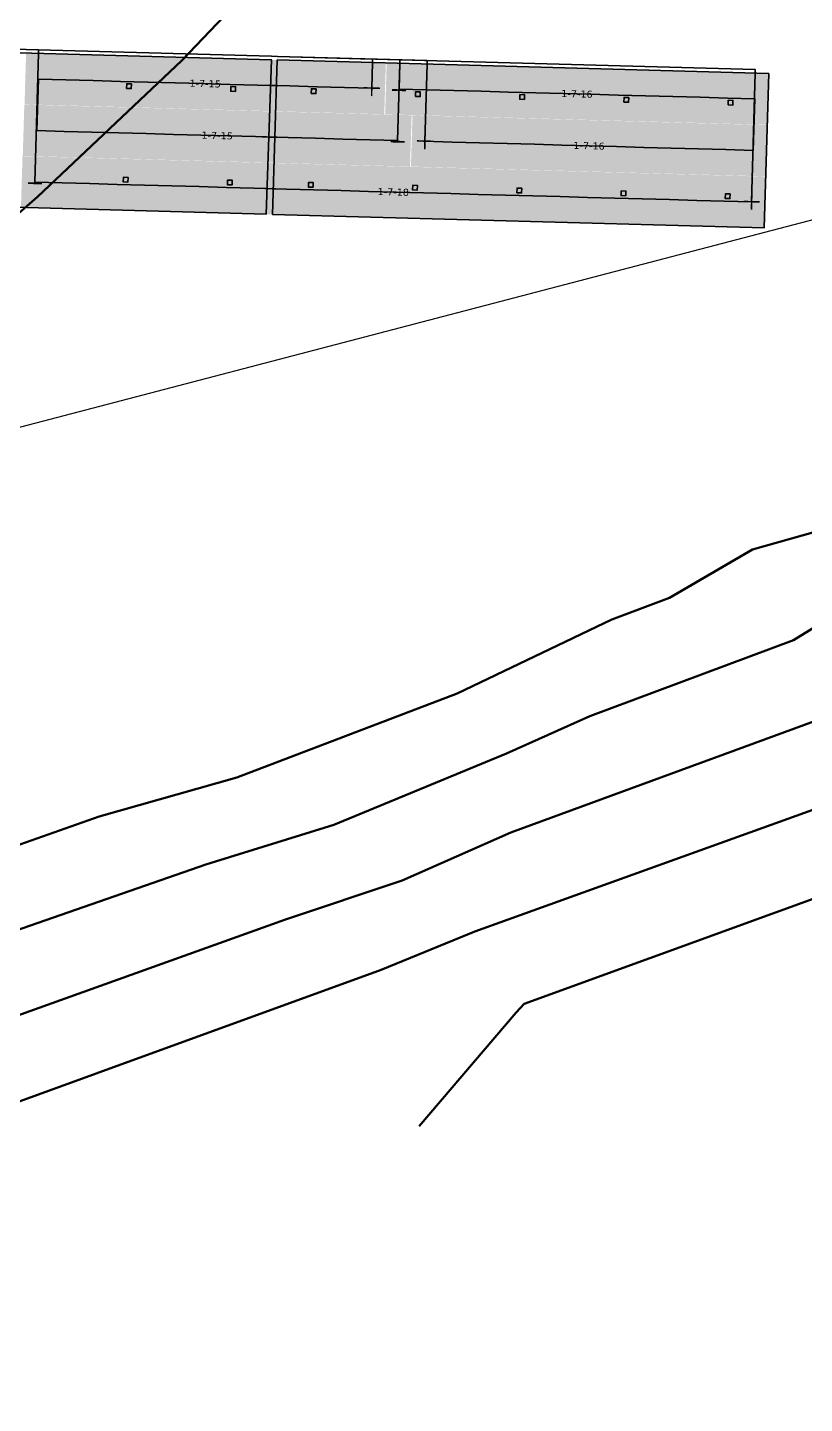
# Model space of a CAD drawing. Header units: metres. Extents: x 1477905 to 1478744, y 4202276 to 4202610.
# Drawn here: x 1478228.4 to 1478261.7, y 4202297.8 to 4202356.8 of the extents above; entities that cross this region are included whole.
import ezdxf

# ---------------------------------------------------------------- set-up
doc = ezdxf.new("R2010")
doc.units = ezdxf.units.M
doc.layers.add('Nouveau Terrain - CN - Courbes', color=22, linetype='Continuous', lineweight=0)
for name, color, linetype in [('PVcase DC Extensions', 170, 'Continuous'), ('PVcase Device Coloring', 7, 'Continuous'), ('PVcase Polarity Symbols', 7, 'Continuous'), ('PVcase Poles', 7, 'Continuous'), ('PVcase PV Area', 30, 'Continuous'), ('PVcase PV Modules (full frames)', 142, 'Continuous'), ('PVcase PV Modules (optimised)', 142, 'Continuous'), ('PVcase String Cables', 150, 'Continuous'), ('PVcase Stringing Numbers', 7, 'Continuous'), ('PVcase Strings', 92, 'Continuous')]:
    doc.layers.add(name, color=color, linetype=linetype)
doc.styles.get("Standard").update_dxf_attribs({"font": 'verdana.ttf'})
doc.styles.add('UBS-Style de texte', font='verdana.ttf')

# ---------------------------------------------------------------- blocks, each defined once
blk = doc.blocks.new('3P18@15DEG F FX ID1 PVBlock')
at = {"layer": 'PVcase PV Modules (optimised)', "color": 0}
blk.add_polyline3d([(0, 0, 1.773945735132677), (21.06698842950539, -0.5810537936249766, 1.773945735132684), (20.88445742833417, -7.198992669318528, 7.019385073192552e-15), (-0.1825310011712116, -6.617938875693552, 0)], close=True, dxfattribs=at)

msp = doc.modelspace()

# ---------------------------------------------------------------- hatches: boundary and pattern name
at = {"layer": 'PVcase Device Coloring', "true_color": 0xb3ff80, "transparency": 33554582}
for points in [[(1478228.309530685, 4202355.727221018), (1478228.242134866, 4202353.527864063), (1478243.657908864, 4202353.102677805), (1478243.725304683, 4202355.30203476)], [(1478243.764287316, 4202355.300959569), (1478243.696891497, 4202353.101602615), (1478260.072595909, 4202352.649940281), (1478260.139991728, 4202354.849297236)], [(1478228.232335844, 4202353.518471401), (1478228.164940025, 4202351.319114447), (1478244.762694836, 4202350.861327684), (1478244.830090655, 4202353.060684639)], [(1478244.869073288, 4202353.059609449), (1478244.801677469, 4202350.860252494), (1478260.004904235, 4202350.440928555), (1478260.072300054, 4202352.64028551)], [(1478228.155141002, 4202351.309721784), (1478228.087745183, 4202349.110364829), (1478259.937212561, 4202348.231916829), (1478260.004608379, 4202350.431273784)]]:
    msp.add_hatch(color=71, dxfattribs=at).paths.add_polyline_path(points, flags=0)

# ---------------------------------------------------------------- linework, layer by layer
at = {"layer": 'Nouveau Terrain - CN - Courbes', "linetype": 'Continuous', "lineweight": 35}
for points in [[(1478173.185304889, 4202318.653172694, 78), (1478159.687151893, 4202315.646565416, 78), (1478165.543431455, 4202319.141417082, 78), (1478168.004340495, 4202320.446748389, 78), (1478177.12551085, 4202321.145803553, 78), (1478183.721275684, 4202323.518966957, 78), (1478189.592801249, 4202324.979124703, 78), (1478192.758857256, 4202325.489844216, 78), (1478208.999114407, 4202333.384928764, 78), (1478211.389791988, 4202334.795361545, 78), (1478213.169947605, 4202336.231918681, 78), (1478219.149229428, 4202341.142167447, 78), (1478228.799593949, 4202349.560644352, 78), (1478234.979423082, 4202355.406152865, 78), (1478244.987756435, 4202365.890951125, 78), (1478247.676558751, 4202369.148732029, 78), (1478248.189330906, 4202370.270740992, 78), (1478249.746920171, 4202372.097219452, 78), (1478251.03347617, 4202373.296515396, 78)], [(1478245.151514638, 4202309.730802697, 73), (1478249.315379251, 4202314.599563493, 73), (1478249.313912094, 4202314.603420978, 73), (1478249.655298638, 4202314.980888212, 73), (1478276.4275274, 4202324.699000718, 73), (1478279.04127871, 4202326.559625246, 73), (1478279.550446891, 4202326.902232619, 73), (1478280.962286618, 4202327.481364953, 73), (1478281.677721202, 4202328.033015055, 73), (1478286.870504801, 4202330.422228425, 73), (1478287.895557035, 4202331.363112691, 73), (1478290.266048414, 4202332.896936514, 73), (1478292.982903182, 4202334.999771875, 73), (1478296.508331709, 4202338.257926133, 73), (1478299.83904954, 4202342.577694058, 73), (1478301.948698513, 4202346.163952277, 73)], [(1478220.230623526, 4202304.251471099, 74), (1478218.787090921, 4202307.062631282, 74), (1478219.076293073, 4202307.551726952, 74), (1478243.520342649, 4202316.429965863, 74), (1478247.536997839, 4202318.076357698, 74), (1478271.31946837, 4202326.634569378, 74), (1478275.366320206, 4202329.313871134, 74), (1478277.591437975, 4202331.08318377, 74), (1478278.799609971, 4202331.674904423, 74), (1478279.927401459, 4202332.629233439, 74), (1478283.852016871, 4202334.437719158, 74), (1478285.40361483, 4202335.925571067, 74), (1478287.168392022, 4202337.096519793, 74), (1478288.538046404, 4202338.223585282, 74), (1478289.539358859, 4202339.025032793, 74), (1478290.776101368, 4202340.226594131, 74), (1478292.641490107, 4202342.025192755, 74), (1478294.152764991, 4202343.909597322, 74)], [(1478190.688514277, 4202297.847159349, 75), (1478189.669563199, 4202303.510115645, 75), (1478189.904396057, 4202304.279974288, 75), (1478190.598007538, 4202304.659097198, 75), (1478200.747564987, 4202307.885260926, 75), (1478204.056077794, 4202308.639873849, 75), (1478207.079581902, 4202309.259399273, 75), (1478210.081605851, 4202309.806047223, 75), (1478215.134878172, 4202310.75045063, 75), (1478219.215204646, 4202311.347815758, 75), (1478239.429922455, 4202318.597411855, 75), (1478244.431419591, 4202320.265657872, 75), (1478249.080171517, 4202322.324059304, 75), (1478266.381204928, 4202328.667646467, 75), (1478270.944387096, 4202331.567897822, 75), (1478275.518019908, 4202335.224710207, 75), (1478276.411849315, 4202335.652415416, 75), (1478277.993319997, 4202337.152345387, 75), (1478280.901757466, 4202338.525565161, 75), (1478281.842735061, 4202339.523457016, 75)], [(1478192.503040608, 4202317.394519381, 77), (1478196.704720402, 4202318.173452113, 77), (1478200.726015565, 4202318.77188847, 77), (1478205.556850786, 4202319.189153834, 77), (1478212.312385974, 4202319.513363434, 77), (1478221.063048133, 4202320.38179796, 77), (1478227.560068741, 4202321.640723431, 77), (1478231.43966065, 4202323.010810349, 77), (1478237.337880216, 4202324.681077637, 77), (1478246.789552999, 4202328.281756979, 77), (1478253.415258029, 4202331.452530676, 77), (1478255.881426125, 4202332.37588607, 77), (1478259.437868015, 4202334.445614603, 77), (1478266.489047366, 4202336.431801436, 77)], [(1478194.029629152, 4202311.877761266, 76), (1478196.531817384, 4202312.380373443, 76), (1478198.604129728, 4202313.014748882, 76), (1478201.023181421, 4202313.360467907, 76), (1478202.27112737, 4202313.71147322, 76), (1478205.057407489, 4202314.026533905, 76), (1478205.775165922, 4202314.213448388, 76), (1478207.98097733, 4202314.257431216, 76), (1478209.343270006, 4202314.582998117, 76), (1478211.147383107, 4202314.610727718, 76), (1478213.724045248, 4202315.166503442, 76), (1478219.477265666, 4202315.717645447, 76), (1478222.895915358, 4202316.386436318, 76), (1478236.007348365, 4202320.950726864, 76), (1478241.499667624, 4202322.653219683, 76), (1478248.904436777, 4202325.700332971, 76), (1478252.46917402, 4202327.311014174, 76), (1478261.194061821, 4202330.557799553, 76), (1478266.368304704, 4202333.743701266, 76)]]:
    msp.add_polyline3d(points, dxfattribs=at)
at = {"layer": 'PVcase DC Extensions'}
for points in [[(1478238.21947245, 4202354.353284567, 80.2051249899357), (1478238.786042981, 4202354.337657844, 80.18954810268872), (1478239.040678822, 4202354.33063467, 80.18218011801193), (1478239.607426329, 4202354.315003068, 80.1757058070869)], [(1478239.539734655, 4202352.105991342, 79.58356643802921), (1478238.972987148, 4202352.121622946, 79.59004074945464), (1478238.70884814, 4202352.128908229, 79.59759363929703), (1478238.142277609, 4202352.14453495, 79.61317052591731)], [(1478238.065082768, 4202349.935785333, 79.02121606190461), (1478238.631653298, 4202349.92015861, 79.00563917465904), (1478238.905295474, 4202349.912611217, 78.99790137964918), (1478239.472042981, 4202349.896979616, 78.991427069221)]]:
    msp.add_polyline3d(points, dxfattribs=at)
at = {"layer": 'PVcase Poles'}
for points in [[(1478232.613080574, 4202354.211992863, 77.03105269113082), (1478232.618594726, 4202354.411916834, 77.03105269113082), (1478232.618594726, 4202354.411916834, 80.33335687336447), (1478232.613080574, 4202354.211992863, 80.27974680011565), (1478232.613080574, 4202354.211992863, 77.03105269113082), (1478232.813004545, 4202354.20647871, 77.03105269113082), (1478232.813004545, 4202354.20647871, 80.27425023279247), (1478232.613080574, 4202354.211992863, 80.27974680011565), (1478232.813004545, 4202354.20647871, 80.27425023279247), (1478232.818518697, 4202354.406402682, 80.32786030604127), (1478232.818518697, 4202354.406402682, 77.03105269113082), (1478232.813004545, 4202354.20647871, 77.03105269113082), (1478232.818518697, 4202354.406402682, 77.03105269113082), (1478232.618594726, 4202354.411916834, 77.03105269113082), (1478232.818518697, 4202354.406402682, 77.03105269113082), (1478232.818518697, 4202354.406402682, 80.32786030604127), (1478232.618594726, 4202354.411916834, 80.33335687336447)], [(1478237.078695568, 4202354.088825636, 76.90267412796445), (1478237.08420972, 4202354.288749607, 76.90267412796445), (1478237.08420972, 4202354.288749607, 80.21058243426876), (1478237.078695568, 4202354.088825636, 80.15697236101995), (1478237.078695568, 4202354.088825636, 76.90267412796445), (1478237.278619539, 4202354.083311483, 76.90267412796445), (1478237.278619539, 4202354.083311483, 80.15147579369676), (1478237.078695568, 4202354.088825636, 80.15697236101995), (1478237.278619539, 4202354.083311483, 80.15147579369676), (1478237.284133691, 4202354.283235455, 80.20508586694557), (1478237.284133691, 4202354.283235455, 76.90267412796445), (1478237.278619539, 4202354.083311483, 76.90267412796445), (1478237.284133691, 4202354.283235455, 76.90267412796445), (1478237.08420972, 4202354.288749607, 76.90267412796445), (1478237.284133691, 4202354.283235455, 76.90267412796445), (1478237.284133691, 4202354.283235455, 80.20508586694557), (1478237.08420972, 4202354.288749607, 80.21058243426876)], [(1478240.531249742, 4202353.993599889, 76.80023763163737), (1478240.536763894, 4202354.193523861, 76.80023763163737), (1478240.536763894, 4202354.193523861, 80.13938521154859), (1478240.531249742, 4202353.993599889, 80.08579187890808), (1478240.531249742, 4202353.993599889, 76.80023763163737), (1478240.731173713, 4202353.988085737, 76.80023763163737), (1478240.731173713, 4202353.988085737, 80.0835080224331), (1478240.531249742, 4202353.993599889, 80.08579187890808), (1478240.731173713, 4202353.988085737, 80.0835080224331), (1478240.736687865, 4202354.188009708, 80.1371013550736), (1478240.736687865, 4202354.188009708, 76.80023763163737), (1478240.731173713, 4202353.988085737, 76.80023763163737), (1478240.736687865, 4202354.188009708, 76.80023763163737), (1478240.536763894, 4202354.193523861, 76.80023763163737), (1478240.736687865, 4202354.188009708, 76.80023763163737), (1478240.736687865, 4202354.188009708, 80.1371013550736), (1478240.536763894, 4202354.193523861, 80.13938521154859)], [(1478244.998259631, 4202353.87039419, 76.72116162680813), (1478245.003773784, 4202354.070318162, 76.72116162680813), (1478245.003773784, 4202354.070318162, 80.08835576626917), (1478244.998259631, 4202353.87039419, 80.03476243362867), (1478244.998259631, 4202353.87039419, 76.72116162680813), (1478245.198183602, 4202353.864880037, 76.72116162680813), (1478245.198183602, 4202353.864880037, 80.03247857715367), (1478244.998259631, 4202353.87039419, 80.03476243362867), (1478245.198183602, 4202353.864880037, 80.03247857715367), (1478245.203697754, 4202354.064804009, 80.08607190979417), (1478245.203697754, 4202354.064804009, 76.72116162680813), (1478245.198183602, 4202353.864880037, 76.72116162680813), (1478245.203697754, 4202354.064804009, 76.72116162680813), (1478245.003773784, 4202354.070318162, 76.72116162680813), (1478245.203697754, 4202354.064804009, 76.72116162680813), (1478245.203697754, 4202354.064804009, 80.08607190979417), (1478245.003773784, 4202354.070318162, 80.08835576626917)], [(1478249.46526952, 4202353.74718849, 76.66992856887086), (1478249.470783673, 4202353.947112462, 76.66992856887086), (1478249.470783673, 4202353.947112462, 80.03732632074093), (1478249.46526952, 4202353.74718849, 79.98373298810043), (1478249.46526952, 4202353.74718849, 76.66992856887086), (1478249.665193491, 4202353.741674338, 76.66992856887086), (1478249.665193491, 4202353.741674338, 79.98144913162542), (1478249.46526952, 4202353.74718849, 79.98373298810043), (1478249.665193491, 4202353.741674338, 79.98144913162542), (1478249.670707643, 4202353.941598309, 80.03504246426594), (1478249.670707643, 4202353.941598309, 76.66992856887086), (1478249.665193491, 4202353.741674338, 76.66992856887086), (1478249.670707643, 4202353.941598309, 76.66992856887086), (1478249.470783673, 4202353.947112462, 76.66992856887086), (1478249.670707643, 4202353.941598309, 76.66992856887086), (1478249.670707643, 4202353.941598309, 80.03504246426594), (1478249.470783673, 4202353.947112462, 80.03732632074093)], [(1478253.93227941, 4202353.623982791, 76.61869551095609), (1478253.937793562, 4202353.823906763, 76.61869551095609), (1478253.937793562, 4202353.823906763, 79.98629687546152), (1478253.93227941, 4202353.623982791, 79.932703542821), (1478253.93227941, 4202353.623982791, 76.61869551095609), (1478254.132203381, 4202353.618468639, 76.61869551095609), (1478254.132203381, 4202353.618468639, 79.93041968634601), (1478253.93227941, 4202353.623982791, 79.932703542821), (1478254.132203381, 4202353.618468639, 79.93041968634601), (1478254.137717533, 4202353.81839261, 79.98401301898652), (1478254.137717533, 4202353.81839261, 76.61869551095609), (1478254.132203381, 4202353.618468639, 76.61869551095609), (1478254.137717533, 4202353.81839261, 76.61869551095609), (1478253.937793562, 4202353.823906763, 76.61869551095609), (1478254.137717533, 4202353.81839261, 76.61869551095609), (1478254.137717533, 4202353.81839261, 79.98401301898652), (1478253.937793562, 4202353.823906763, 79.98629687546152)], [(1478258.399289299, 4202353.500777091, 76.56746245301882), (1478258.404803451, 4202353.700701063, 76.56746245301882), (1478258.404803451, 4202353.700701063, 79.93526742993328), (1478258.399289299, 4202353.500777091, 79.88167409729277), (1478258.399289299, 4202353.500777091, 76.56746245301882), (1478258.59921327, 4202353.495262939, 76.56746245301882), (1478258.59921327, 4202353.495262939, 79.87939024081777), (1478258.399289299, 4202353.500777091, 79.88167409729277), (1478258.59921327, 4202353.495262939, 79.87939024081777), (1478258.604727422, 4202353.69518691, 79.93298357345827), (1478258.604727422, 4202353.69518691, 76.56746245301882), (1478258.59921327, 4202353.495262939, 76.56746245301882), (1478258.604727422, 4202353.69518691, 76.56746245301882), (1478258.404803451, 4202353.700701063, 76.56746245301882), (1478258.604727422, 4202353.69518691, 76.56746245301882), (1478258.604727422, 4202353.69518691, 79.93298357345827), (1478258.404803451, 4202353.700701063, 79.93526742993328)], [(1478232.472979604, 4202350.203331677, 76.91817606508339), (1478232.478493756, 4202350.403255649, 76.91817606508339), (1478232.478493756, 4202350.403255649, 79.25901831321843), (1478232.472979604, 4202350.203331677, 79.20540823996961), (1478232.472979604, 4202350.203331677, 76.91817606508339), (1478232.672903574, 4202350.197817525, 76.91817606508339), (1478232.672903574, 4202350.197817525, 79.19991167264642), (1478232.472979604, 4202350.203331677, 79.20540823996961), (1478232.672903574, 4202350.197817525, 79.19991167264642), (1478232.678417727, 4202350.397741497, 79.25352174589524), (1478232.678417727, 4202350.397741497, 76.91817606508339), (1478232.672903574, 4202350.197817525, 76.91817606508339), (1478232.678417727, 4202350.397741497, 76.91817606508339), (1478232.478493756, 4202350.403255649, 76.91817606508339), (1478232.678417727, 4202350.397741497, 76.91817606508339), (1478232.678417727, 4202350.397741497, 79.25352174589524), (1478232.478493756, 4202350.403255649, 79.25901831321843)], [(1478236.938594598, 4202350.080164451, 76.79257096557598), (1478236.94410875, 4202350.280088423, 76.79257096557598), (1478236.94410875, 4202350.280088423, 79.1362438743683), (1478236.938594598, 4202350.080164451, 79.08263380111948), (1478236.938594598, 4202350.080164451, 76.79257096557598), (1478237.138518568, 4202350.074650299, 76.79257096557598), (1478237.138518568, 4202350.074650299, 79.07713723379631), (1478236.938594598, 4202350.080164451, 79.08263380111948), (1478237.138518568, 4202350.074650299, 79.07713723379631), (1478237.144032721, 4202350.27457427, 79.13074730704511), (1478237.144032721, 4202350.27457427, 76.79257096557598), (1478237.138518568, 4202350.074650299, 76.79257096557598), (1478237.144032721, 4202350.27457427, 76.79257096557598), (1478236.94410875, 4202350.280088423, 76.79257096557598), (1478237.144032721, 4202350.27457427, 76.79257096557598), (1478237.144032721, 4202350.27457427, 79.13074730704511), (1478236.94410875, 4202350.280088423, 79.1362438743683)], [(1478240.408396076, 4202349.984463002, 76.69315719292754), (1478240.413910229, 4202350.184386973, 76.69315719292754), (1478240.413910229, 4202350.184386973, 79.06471106722795), (1478240.408396076, 4202349.984463002, 79.01111773458743), (1478240.408396076, 4202349.984463002, 76.69315719292754), (1478240.608320047, 4202349.978948849, 76.69315719292754), (1478240.608320047, 4202349.978948849, 79.00883387811244), (1478240.408396076, 4202349.984463002, 79.01111773458743), (1478240.608320047, 4202349.978948849, 79.00883387811244), (1478240.613834199, 4202350.178872821, 79.06242721075294), (1478240.613834199, 4202350.178872821, 76.69315719292754), (1478240.608320047, 4202349.978948849, 76.69315719292754), (1478240.613834199, 4202350.178872821, 76.69315719292754), (1478240.413910229, 4202350.184386973, 76.69315719292754), (1478240.613834199, 4202350.178872821, 76.69315719292754), (1478240.613834199, 4202350.178872821, 79.06242721075294), (1478240.413910229, 4202350.184386973, 79.06471106722795)], [(1478244.875405965, 4202349.861257303, 76.61495963509088), (1478244.880920118, 4202350.061181274, 76.61495963509088), (1478244.880920118, 4202350.061181274, 79.01368162194946), (1478244.875405965, 4202349.861257303, 78.96008828930896), (1478244.875405965, 4202349.861257303, 76.61495963509088), (1478245.075329936, 4202349.85574315, 76.61495963509088), (1478245.075329936, 4202349.85574315, 78.95780443283397), (1478244.875405965, 4202349.861257303, 78.96008828930896), (1478245.075329936, 4202349.85574315, 78.95780443283397), (1478245.080844088, 4202350.055667122, 79.01139776547447), (1478245.080844088, 4202350.055667122, 76.61495963509088), (1478245.075329936, 4202349.85574315, 76.61495963509088), (1478245.080844088, 4202350.055667122, 76.61495963509088), (1478244.880920118, 4202350.061181274, 76.61495963509088), (1478245.080844088, 4202350.055667122, 76.61495963509088), (1478245.080844088, 4202350.055667122, 79.01139776547447), (1478244.880920118, 4202350.061181274, 79.01368162194946)], [(1478249.342415855, 4202349.738051603, 76.56372657715113), (1478249.347930007, 4202349.937975574, 76.56372657715113), (1478249.347930007, 4202349.937975574, 78.96265217642028), (1478249.342415855, 4202349.738051603, 78.90905884377977), (1478249.342415855, 4202349.738051603, 76.56372657715113), (1478249.542339826, 4202349.73253745, 76.56372657715113), (1478249.542339826, 4202349.73253745, 78.90677498730479), (1478249.342415855, 4202349.738051603, 78.90905884377977), (1478249.542339826, 4202349.73253745, 78.90677498730479), (1478249.547853978, 4202349.932461422, 78.96036831994529), (1478249.547853978, 4202349.932461422, 76.56372657715113), (1478249.542339826, 4202349.73253745, 76.56372657715113), (1478249.547853978, 4202349.932461422, 76.56372657715113), (1478249.347930007, 4202349.937975574, 76.56372657715113), (1478249.547853978, 4202349.932461422, 76.56372657715113), (1478249.547853978, 4202349.932461422, 78.96036831994529), (1478249.347930007, 4202349.937975574, 78.96265217642028)], [(1478253.809425744, 4202349.614845904, 76.52320125432738), (1478253.814939896, 4202349.814769875, 76.52320125432738), (1478253.814939896, 4202349.814769875, 78.9116227311418), (1478253.809425744, 4202349.614845904, 78.8580293985013), (1478253.809425744, 4202349.614845904, 76.52320125432738), (1478254.009349715, 4202349.609331751, 76.52320125432738), (1478254.009349715, 4202349.609331751, 78.8557455420263), (1478253.809425744, 4202349.614845904, 78.8580293985013), (1478254.009349715, 4202349.609331751, 78.8557455420263), (1478254.014863867, 4202349.809255723, 78.90933887466682), (1478254.014863867, 4202349.809255723, 76.52320125432738), (1478254.009349715, 4202349.609331751, 76.52320125432738), (1478254.014863867, 4202349.809255723, 76.52320125432738), (1478253.814939896, 4202349.814769875, 76.52320125432738), (1478254.014863867, 4202349.809255723, 76.52320125432738), (1478254.014863867, 4202349.809255723, 78.90933887466682), (1478253.814939896, 4202349.814769875, 78.9116227311418)], [(1478258.276435634, 4202349.491640204, 76.49154817174528), (1478258.281949786, 4202349.691564175, 76.49154817174528), (1478258.281949786, 4202349.691564175, 78.86059328561169), (1478258.276435634, 4202349.491640204, 78.80699995297118), (1478258.276435634, 4202349.491640204, 76.49154817174528), (1478258.476359604, 4202349.486126051, 76.49154817174528), (1478258.476359604, 4202349.486126051, 78.80471609649618), (1478258.276435634, 4202349.491640204, 78.80699995297118), (1478258.476359604, 4202349.486126051, 78.80471609649618), (1478258.481873757, 4202349.686050023, 78.8583094291367), (1478258.481873757, 4202349.686050023, 76.49154817174528), (1478258.476359604, 4202349.486126051, 76.49154817174528), (1478258.481873757, 4202349.686050023, 76.49154817174528), (1478258.281949786, 4202349.691564175, 76.49154817174528), (1478258.481873757, 4202349.686050023, 76.49154817174528), (1478258.481873757, 4202349.686050023, 78.8583094291367), (1478258.281949786, 4202349.691564175, 78.86059328561169)]]:
    msp.add_polyline3d(points, dxfattribs=at)
at = {"layer": 'PVcase PV Area', "color": 92, "lineweight": 0, "ltscale": 0.3}
msp.add_lwpolyline([(1478335.361902576, 4202370.220446859), (1478328.161506558, 4202368.779414594), (1478311.35377171, 4202362.969590221), (1478289.389377849, 4202355.733501516), (1478213.36633983, 4202335.848431768), (1478195.717547114, 4202331.712109083), (1478198.755279367, 4202441.849708444, 0.09648238781061982), (1478204.987450577, 4202440.794595701), (1478240.661240257, 4202440.595789407, 0.1939480512091919), (1478252.261224224, 4202447.160963167, -0.1444995889692197), (1478259.391916649, 4202452.430445281, -0.0938173287170343), (1478261.961655337, 4202452.851254969), (1478337.583435849, 4202450.765512023)], format="xyb", close=True, dxfattribs=at)
at = {"layer": 'PVcase String Cables'}
for points in [[(1478193.601244069, 4202353.226834313, 81.4477741297537), (1478194.310611035, 4202353.207269094, 81.4308059433499), (1478194.310611035, 4202353.207269094, 78.05296328531513), (1478195.407663578, 4202353.177011027, 78.02777231231283), (1478195.457156221, 4202354.979516711, 78.07769830709053), (1478195.506648864, 4202356.782022396, 78.12212603391463), (1478196.4452123, 4202356.756135647, 78.09941500605544), (1478196.4452123, 4202356.756135647, 81.4968609533733), (1478217.507840963, 4202356.175202112, 81.06812437417739), (1478217.770674166, 4202356.167952844, 81.06321389431629), (1478238.829711085, 4202355.587118373, 80.48423172827783), (1478239.07897111, 4202355.580243471, 80.47695579154211), (1478243.159327944, 4202355.467702147, 80.43034332563782), (1478243.15519233, 4202355.317759168, 80.43033808489399), (1478243.124859267, 4202354.217987885, 80.13552397265435)], [(1478193.601244069, 4202353.226834313, 81.4477741297537), (1478194.310611035, 4202353.207269094, 81.4308059433499), (1478194.310611035, 4202353.207269094, 78.05296328531513), (1478195.407663578, 4202353.177011027, 78.02777231231283), (1478195.457156221, 4202354.979516712, 78.07769830711773), (1478195.506648864, 4202356.782022397, 78.12212603393759), (1478196.4452123, 4202356.756135648, 78.09941500607842), (1478196.4452123, 4202356.756135648, 81.49686095337391), (1478217.507840963, 4202356.175202112, 81.06812437417739), (1478217.770674166, 4202356.167952845, 81.06321389431719), (1478238.829711085, 4202355.587118373, 80.48423172827783), (1478239.07897111, 4202355.580243471, 80.47695579154211), (1478244.325046353, 4202355.435550181, 80.41702659579647), (1478244.320910739, 4202355.285607202, 80.41702135505231), (1478244.229645239, 4202351.976637764, 79.5299906588548)], [(1478193.601244069, 4202353.226834313, 81.4477741297537), (1478194.310611035, 4202353.207269094, 81.4308059433499), (1478194.310611035, 4202353.207269094, 78.05296328531513), (1478195.407663578, 4202353.177011027, 78.02777231231283), (1478195.457156221, 4202354.979516711, 78.07769830709053), (1478195.506648864, 4202356.782022395, 78.12212603389715), (1478196.4452123, 4202356.756135646, 78.09941500603249), (1478196.4452123, 4202356.756135646, 81.49686095337266), (1478217.507840963, 4202356.175202111, 81.06812437417675), (1478217.770674166, 4202356.167952844, 81.06321389431629), (1478238.829711085, 4202355.587118373, 80.48423172827783), (1478239.07897111, 4202355.580243471, 80.47695579154211), (1478245.497524, 4202355.403211787, 80.40363265096927), (1478245.493388385, 4202355.253268807, 80.40362741022479), (1478245.402122885, 4202351.944299369, 79.51659671390519)], [(1478193.601244069, 4202353.226834313, 81.4477741297537), (1478194.310611035, 4202353.207269094, 81.4308059433499), (1478194.310611035, 4202353.207269094, 78.05296328531513), (1478195.407663578, 4202353.177011027, 78.02777231231283), (1478195.457156221, 4202354.979516712, 78.07769830711773), (1478195.506648864, 4202356.782022397, 78.12212603394306), (1478196.4452123, 4202356.756135648, 78.09941500607842), (1478196.4452123, 4202356.756135648, 81.49686095337391), (1478217.507840963, 4202356.175202112, 81.06812437417739), (1478217.770674166, 4202356.167952845, 81.06321389431719), (1478238.829711085, 4202355.587118373, 80.48423172827783), (1478239.07897111, 4202355.580243471, 80.47695579154211), (1478244.33180559, 4202355.435363753, 80.41694938081595), (1478244.327669975, 4202355.285420774, 80.41694414007178), (1478244.297336913, 4202354.18564949, 80.12213002778773)], [(1478193.601244069, 4202353.226834313, 81.4477741297537), (1478194.310611035, 4202353.207269094, 81.4308059433499), (1478194.310611035, 4202353.207269094, 78.05296328531513), (1478195.407663578, 4202353.177011027, 78.02777231231283), (1478195.457156221, 4202354.979516711, 78.07769830709053), (1478195.506648864, 4202356.782022396, 78.12212603392011), (1478196.4452123, 4202356.756135647, 78.09941500605544), (1478196.4452123, 4202356.756135647, 81.4968609533733), (1478217.507840963, 4202356.175202112, 81.06812437417739), (1478217.770674166, 4202356.167952844, 81.06321389431629), (1478238.829711085, 4202355.587118373, 80.48423172827783), (1478239.07897111, 4202355.580243471, 80.47695579154211), (1478259.560496516, 4202355.015337487, 80.24298252804634), (1478259.556360902, 4202354.8653945, 80.24297728730224), (1478259.404162963, 4202349.347226908, 78.76373000719828)], [(1478193.601244069, 4202353.226834313, 81.4477741297537), (1478194.310611035, 4202353.207269094, 81.4308059433499), (1478194.310611035, 4202353.207269094, 78.05296328531513), (1478195.407663578, 4202353.177011027, 78.02777231231283), (1478195.457156221, 4202354.979516711, 78.07769830709053), (1478195.506648864, 4202356.782022396, 78.12212603392011), (1478196.4452123, 4202356.756135648, 78.09941500607842), (1478196.4452123, 4202356.756135648, 81.49686095337391), (1478217.507840963, 4202356.175202119, 81.06812437417766), (1478217.770674166, 4202356.167952852, 81.06321389431794), (1478228.844524152, 4202355.862522279, 80.75875734790199), (1478228.840388538, 4202355.712579296, 80.75872700180024), (1478228.688190599, 4202350.194411704, 79.27901765864982)]]:
    msp.add_polyline3d(points, dxfattribs=at)
at = {"layer": 'PVcase Strings'}
for points in [[(1478243.124859267, 4202354.217987885), (1478241.952381621, 4202354.250326279), (1478240.779903975, 4202354.282664673), (1478239.607426329, 4202354.315003068), (1478238.21947245, 4202354.353284567), (1478237.047360929, 4202354.385612863), (1478235.875249408, 4202354.41794116), (1478234.703137887, 4202354.450269456), (1478233.531026366, 4202354.482597752), (1478232.358914845, 4202354.514926049), (1478231.186803324, 4202354.547254345), (1478230.014691803, 4202354.579582642), (1478228.842580282, 4202354.611910938), (1478228.765385441, 4202352.403161322), (1478229.937496962, 4202352.370833025), (1478231.109608483, 4202352.338504729), (1478232.281720004, 4202352.306176432), (1478233.453831525, 4202352.273848136), (1478234.625943046, 4202352.24151984), (1478235.798054567, 4202352.209191543), (1478236.970166088, 4202352.176863247), (1478238.142277609, 4202352.14453495), (1478239.539734655, 4202352.105991342), (1478240.712212301, 4202352.073652947), (1478241.884689947, 4202352.041314553), (1478243.057167593, 4202352.008976159), (1478244.229645239, 4202351.976637764)], [(1478245.402122885, 4202351.944299369), (1478246.574600531, 4202351.911960974), (1478247.747078177, 4202351.87962258), (1478248.919555823, 4202351.847284186), (1478250.092033469, 4202351.814945791), (1478251.264511115, 4202351.782607396), (1478252.436988761, 4202351.750269001), (1478253.609466407, 4202351.717930607), (1478254.781944053, 4202351.685592213), (1478255.9544217, 4202351.653253818), (1478257.126899346, 4202351.620915423), (1478258.299376992, 4202351.588577029), (1478259.471854638, 4202351.556238635), (1478259.539546312, 4202353.765250361), (1478258.367068666, 4202353.797588755), (1478257.19459102, 4202353.829927149), (1478256.022113374, 4202353.862265544), (1478254.849635728, 4202353.894603939), (1478253.677158081, 4202353.926942334), (1478252.504680435, 4202353.959280727), (1478251.332202789, 4202353.991619122), (1478250.159725143, 4202354.023957517), (1478248.987247497, 4202354.056295912), (1478247.814769851, 4202354.088634307), (1478246.642292205, 4202354.1209727), (1478245.469814559, 4202354.153311095), (1478244.297336913, 4202354.18564949)], [(1478259.404162963, 4202349.347226908), (1478258.231685317, 4202349.379565303), (1478257.059207671, 4202349.411903697), (1478255.886730025, 4202349.444242092), (1478254.714252379, 4202349.476580487), (1478253.541774733, 4202349.508918881), (1478252.369297087, 4202349.541257275), (1478251.196819441, 4202349.57359567), (1478250.024341795, 4202349.605934065), (1478248.851864149, 4202349.63827246), (1478247.679386503, 4202349.670610854), (1478246.506908857, 4202349.702949248), (1478245.334431211, 4202349.735287643), (1478244.161953565, 4202349.767626038), (1478242.989475919, 4202349.799964433), (1478241.816998273, 4202349.832302826), (1478240.644520627, 4202349.864641221), (1478239.472042981, 4202349.896979616), (1478238.065082768, 4202349.935785333), (1478236.892971247, 4202349.968113629), (1478235.720859725, 4202350.000441926), (1478234.548748204, 4202350.032770222), (1478233.376636683, 4202350.065098519), (1478232.204525162, 4202350.097426815), (1478231.032413641, 4202350.129755111), (1478229.86030212, 4202350.162083408), (1478228.688190599, 4202350.194411704)]]:
    msp.add_lwpolyline(points, dxfattribs=at)

# ---------------------------------------------------------------- block references
at = {"layer": 'PVcase PV Modules (full frames)', "extrusion": (0.02746201985597858, -0.0007574367295693921, 0.9996225606472828), "rotation": 271.5798884593579}
msp.add_blockref('3P18@15DEG F FX ID1 PVBlock', (4241514.099602729, -1361277.451271376, 37491.08549875192), dxfattribs=at)
at = {"layer": 'PVcase PV Modules (full frames)', "extrusion": (0.0114141970796723, -0.0003148177793195109, 0.9999348063722916), "rotation": 0.0001029464637765172}
msp.add_blockref('3P18@15DEG F FX ID1 PVBlock', (1478141.857278514, 4202360.559291842, 15628.63368479762), dxfattribs=at)

# ---------------------------------------------------------------- texts
at = {"layer": 'PVcase Polarity Symbols', "color": 1, "char_height": 0.7000000000000001, "attachment_point": 5, "rotation": 358.42011154064215}
for insert in [(1478243.124859267, 4202354.217987885), (1478245.402122885, 4202351.944299369), (1478259.404162963, 4202349.347226908)]:
    msp.add_mtext('＋', dxfattribs=dict(at, insert=insert))
at = {"layer": 'PVcase Polarity Symbols', "color": 7, "char_height": 0.7000000000000001, "attachment_point": 5, "rotation": 358.42011154064215}
for insert in [(1478244.297336913, 4202354.18564949), (1478244.229645239, 4202351.976637764), (1478228.688190599, 4202350.194411704)]:
    msp.add_mtext('−', dxfattribs=dict(at, insert=insert))
at = {"layer": 'PVcase Stringing Numbers', "color": 18, "true_color": 0x000000, "char_height": 0.3, "attachment_point": 5, "rotation": 358.42011154064215, "style": 'UBS-Style de texte', "bg_fill": 1, "box_fill_scale": 1.5, "bg_fill_color": 7, "bg_fill_true_color": 16777215, "bg_fill_transparency": 0}
for s, insert in [('1-7-15', (1478235.983719775, 4202354.414949412)), ('1-7-16', (1478251.918441613, 4202353.975449925)), ('1-7-15', (1478236.49751534, 4202352.189899543)), ('1-7-16', (1478252.436988761, 4202351.750269001)), ('1-7-18', (1478244.046176781, 4202349.770819306))]:
    msp.add_mtext(s, dxfattribs=dict(at, insert=insert))

doc.saveas('drawing.dxf')
